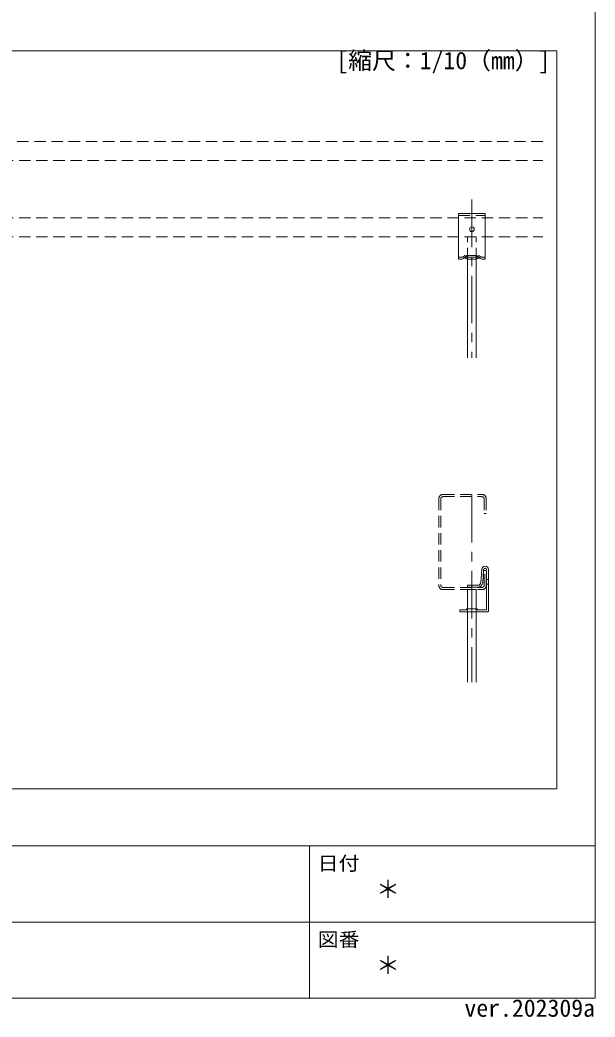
# Model space of a CAD drawing. Units: millimetres on the paper, with parts at other scales. Extents: x -195 to 195, y -140 to 138.
# Drawn here: x 134.6 to 195, y -139.5 to -34.7 of the extents above; entities that cross this region are included whole.
import ezdxf
from ezdxf.enums import TextEntityAlignment as Align

# ---------------------------------------------------------------- set-up
doc = ezdxf.new("R2010")
doc.units = ezdxf.units.MM
for name, pattern in [('CHAIN1', [8, 5, -1, 1, -1]), ('DASHED1', [1.8, 1.2, -0.6]), ('DASHED3', [4, 3, -1])]:
    doc.linetypes.add(name, pattern=pattern)
for name, color, linetype, lineweight in [('4-0_中心線', 4, 'CHAIN1', 9), ('4-1_吊り材', 7, 'DASHED1', 18), ('4-9_躯体他', 4, 'DASHED1', 9), ('4-B_補強金具・金具・その他', 3, 'Continuous', 18), ('F-3_野縁', 7, 'Continuous', 18)]:
    doc.layers.add(name, color=color, linetype=linetype, lineweight=lineweight)
doc.layers.add('F-6_文字', color=7, linetype='Continuous')
doc.styles.add('ＭＳ ゴシック', font='')
doc.styles.get('ＭＳ ゴシック').set_extended_font_data('MS Gothic')

msp = doc.modelspace()

# ---------------------------------------------------------------- linework, layer by layer
at = {"layer": '4-0_中心線'}
for p, q in [((182.061, -53.573), (182.061, -70.207)), ((182.061, -84.596), (182.061, -104.286))]:
    msp.add_line(p, q, dxfattribs=at)
at = {"layer": '4-1_吊り材'}
for p, q in [((181.611, -57.477), (182.511, -57.477)), ((181.611, -59.839), (181.611, -57.477)), ((182.511, -59.839), (182.511, -57.477)), ((181.611, -94.562), (182.511, -94.562)), ((181.611, -96.595), (181.611, -96.895)), ((182.511, -96.595), (182.511, -96.895))]:
    msp.add_line(p, q, dxfattribs=at)
at = {"layer": '4-1_吊り材', "linetype": 'Continuous'}
for p, q in [((181.611, -70.207), (181.611, -59.839)), ((182.511, -59.839), (182.511, -70.207)), ((181.611, -94.562), (181.611, -96.595)), ((182.511, -94.562), (182.511, -96.595)), ((181.611, -96.895), (181.611, -104.286)), ((182.511, -96.895), (182.511, -104.286))]:
    msp.add_line(p, q, dxfattribs=at)
at = {"layer": '4-9_躯体他'}
for p, q in [((189.506, -47.477), (-189.506, -47.477)), ((-189.506, -49.477), (189.506, -49.477)), ((-189.506, -55.477), (189.506, -55.477)), ((-189.506, -57.477), (189.506, -57.477)), ((179.037, -84.562), (183.117, -84.562)), ((179.037, -84.792), (183.117, -84.792)), ((178.577, -85.022), (178.577, -94.102)), ((178.807, -85.022), (178.807, -94.102)), ((183.577, -85.022), (183.577, -86.562)), ((183.347, -92.562), (183.577, -92.562)), ((183.347, -94.102), (183.347, -92.562)), ((183.577, -94.102), (183.577, -92.562)), ((179.037, -94.332), (183.117, -94.332)), ((179.037, -94.562), (183.117, -94.562))]:
    msp.add_line(p, q, dxfattribs=at)
msp.add_lwpolyline([(183.347, -85.022), (183.347, -86.562), (183.577, -86.562)], dxfattribs=at)
for centre, radius, start, end in [((179.037, -85.022), 0.46, 90, 180), ((179.037, -85.022), 0.23, 90, 180), ((183.117, -85.022), 0.46, 0, 90), ((183.117, -85.022), 0.23, 0, 90), ((179.037, -94.102), 0.46, 180, 270), ((179.037, -94.102), 0.23, 180, 270), ((183.117, -94.102), 0.23, 270, 0), ((183.117, -94.102), 0.46, 270, 0)]:
    msp.add_arc(centre, radius, start, end, dxfattribs=at)
at = {"layer": '4-B_補強金具・金具・その他'}
for p, q in [((180.661, -55.039), (180.661, -59.839)), ((180.661, -55.039), (183.461, -55.039)), ((183.461, -55.039), (183.461, -59.839)), ((181.511, -59.448), (181.611, -59.448)), ((181.011, -59.839), (180.661, -59.839)), ((181.611, -59.839), (182.511, -59.839)), ((183.111, -59.839), (183.461, -59.839)), ((183.003, -93.822), (183.101, -92.427)), ((183.203, -93.836), (183.3, -92.441)), ((183.6, -92.452), (183.6, -96.695)), ((183.8, -92.452), (183.805, -96.79)), ((182.704, -94.102), (181.6, -94.102)), ((181.6, -94.102), (181.6, -94.302)), ((182.704, -94.302), (181.6, -94.302)), ((180.811, -96.695), (181.461, -96.695)), ((180.811, -96.695), (180.811, -96.895)), ((183.705, -96.895), (180.811, -96.895)), ((181.511, -96.595), (182.511, -96.595)), ((182.611, -96.595), (182.511, -96.595)), ((182.661, -96.695), (183.6, -96.695))]:
    msp.add_line(p, q, dxfattribs=at)
at = {"layer": '4-B_補強金具・金具・その他', "linetype": 'DASHED1'}
for p, q in [((180.661, -55.239), (183.461, -55.239)), ((181.011, -59.639), (180.661, -59.639)), ((181.511, -59.448), (182.511, -59.448)), ((181.611, -59.648), (181.611, -59.448)), ((181.611, -59.639), (182.511, -59.639)), ((182.611, -59.448), (182.511, -59.448)), ((182.511, -59.648), (182.511, -59.448)), ((183.111, -59.639), (183.461, -59.639)), ((183.6, -93.502), (183.8, -93.502)), ((183.6, -94.002), (183.8, -94.002))]:
    msp.add_line(p, q, dxfattribs=at)
at = {"layer": '4-B_補強金具・金具・その他', "linetype": 'DASHED3'}
for p, q in [((181.611, -96.795), (181.611, -96.595)), ((182.511, -96.795), (182.511, -96.595))]:
    msp.add_line(p, q, dxfattribs=at)
at = {"layer": '4-B_補強金具・金具・その他'}
msp.add_circle((182.061, -56.689), 0.25, dxfattribs=at)
at = {"layer": '4-B_補強金具・金具・その他', "linetype": 'DASHED1'}
for centre, radius, start, end in [((180.877, -59.114), 0.542, 284.25754, 323.1226), ((181.744, -59.114), 0.542, 216.8774, 255.74246), ((181.416, -59.463), 0.0958, 297.7261, 9.1438), ((181.511, -59.648), 0.1, 270, 0), ((182.377, -59.114), 0.542, 284.25754, 323.1226), ((182.611, -59.648), 0.1, 180, 270), ((182.705, -59.463), 0.0958, 170.8562, 242.2739), ((183.244, -59.114), 0.542, 216.8774, 255.74246)]:
    msp.add_arc(centre, radius, start, end, dxfattribs=at)
at = {"layer": '4-B_補強金具・金具・その他'}
for centre, radius, start, end in [((180.877, -59.314), 0.542, 284.25754, 323.1226), ((181.744, -59.314), 0.542, 216.8774, 255.74246), ((182.377, -59.314), 0.542, 284.25754, 323.1226), ((183.244, -59.314), 0.542, 216.8774, 255.74246), ((183.45, -92.452), 0.35, 0, 176), ((183.45, -92.452), 0.15, 0, 176), ((182.704, -93.802), 0.3, 270, 356), ((182.704, -93.802), 0.5, 270, 356), ((181.416, -96.611), 0.0958, 297.7261, 9.1438), ((182.705, -96.611), 0.0958, 170.8562, 242.2739), ((183.705, -96.795), 0.1, 270, 3)]:
    msp.add_arc(centre, radius, start, end, dxfattribs=at)
at = {"layer": '4-B_補強金具・金具・その他', "linetype": 'DASHED3'}
for centre, start, end in [((181.511, -96.795), 270, 360), ((182.611, -96.795), 180, 270)]:
    msp.add_arc(centre, 0.1, start, end, dxfattribs=at)
at = {"layer": 'F-3_野縁', "color": 3}
for p, q in [((195, 137.5), (195, -137.5)), ((-191, -37.923), (191, -37.923)), ((191, -37.923), (191, -115.5)), ((-191, -115.5), (191, -115.5)), ((-195, -121.5), (195, -121.5))]:
    msp.add_line(p, q, dxfattribs=at)
at = {"layer": 'F-3_野縁'}
for p, q in [((165, -121.5), (165, -137.5)), ((10, -129.5), (195, -129.5))]:
    msp.add_line(p, q, dxfattribs=at)
at = {"layer": 'F-3_野縁', "color": 3}
msp.add_lwpolyline([(-195, 137.5), (-195, -137.5), (195, -137.5)], dxfattribs=at)

# ---------------------------------------------------------------- texts
at = {"layer": 'F-3_野縁', "style": 'ＭＳ ゴシック'}
msp.add_text('[縮尺：1/10（mm）]', height=1.833, dxfattribs=at).set_placement((167.831, -40.423), align=Align.BOTTOM_LEFT)
at = {"layer": 'F-6_文字', "style": 'ＭＳ ゴシック', "width": 1.1}
for s, p in [('日付', (165.863, -124.5)), ('図番', (165.863, -132.5))]:
    msp.add_text(s, height=1.466, dxfattribs=at).set_placement(p, align=Align.BOTTOM_LEFT)
at = {"layer": 'F-6_文字', "style": 'ＭＳ ゴシック'}
for s, p in [('＊', (172, -127.5)), ('＊', (172, -135.5)), ('ver.202309a', (181.28, -140))]:
    msp.add_text(s, height=1.833, dxfattribs=at).set_placement(p, align=Align.BOTTOM_LEFT)

doc.saveas('drawing.dxf')
